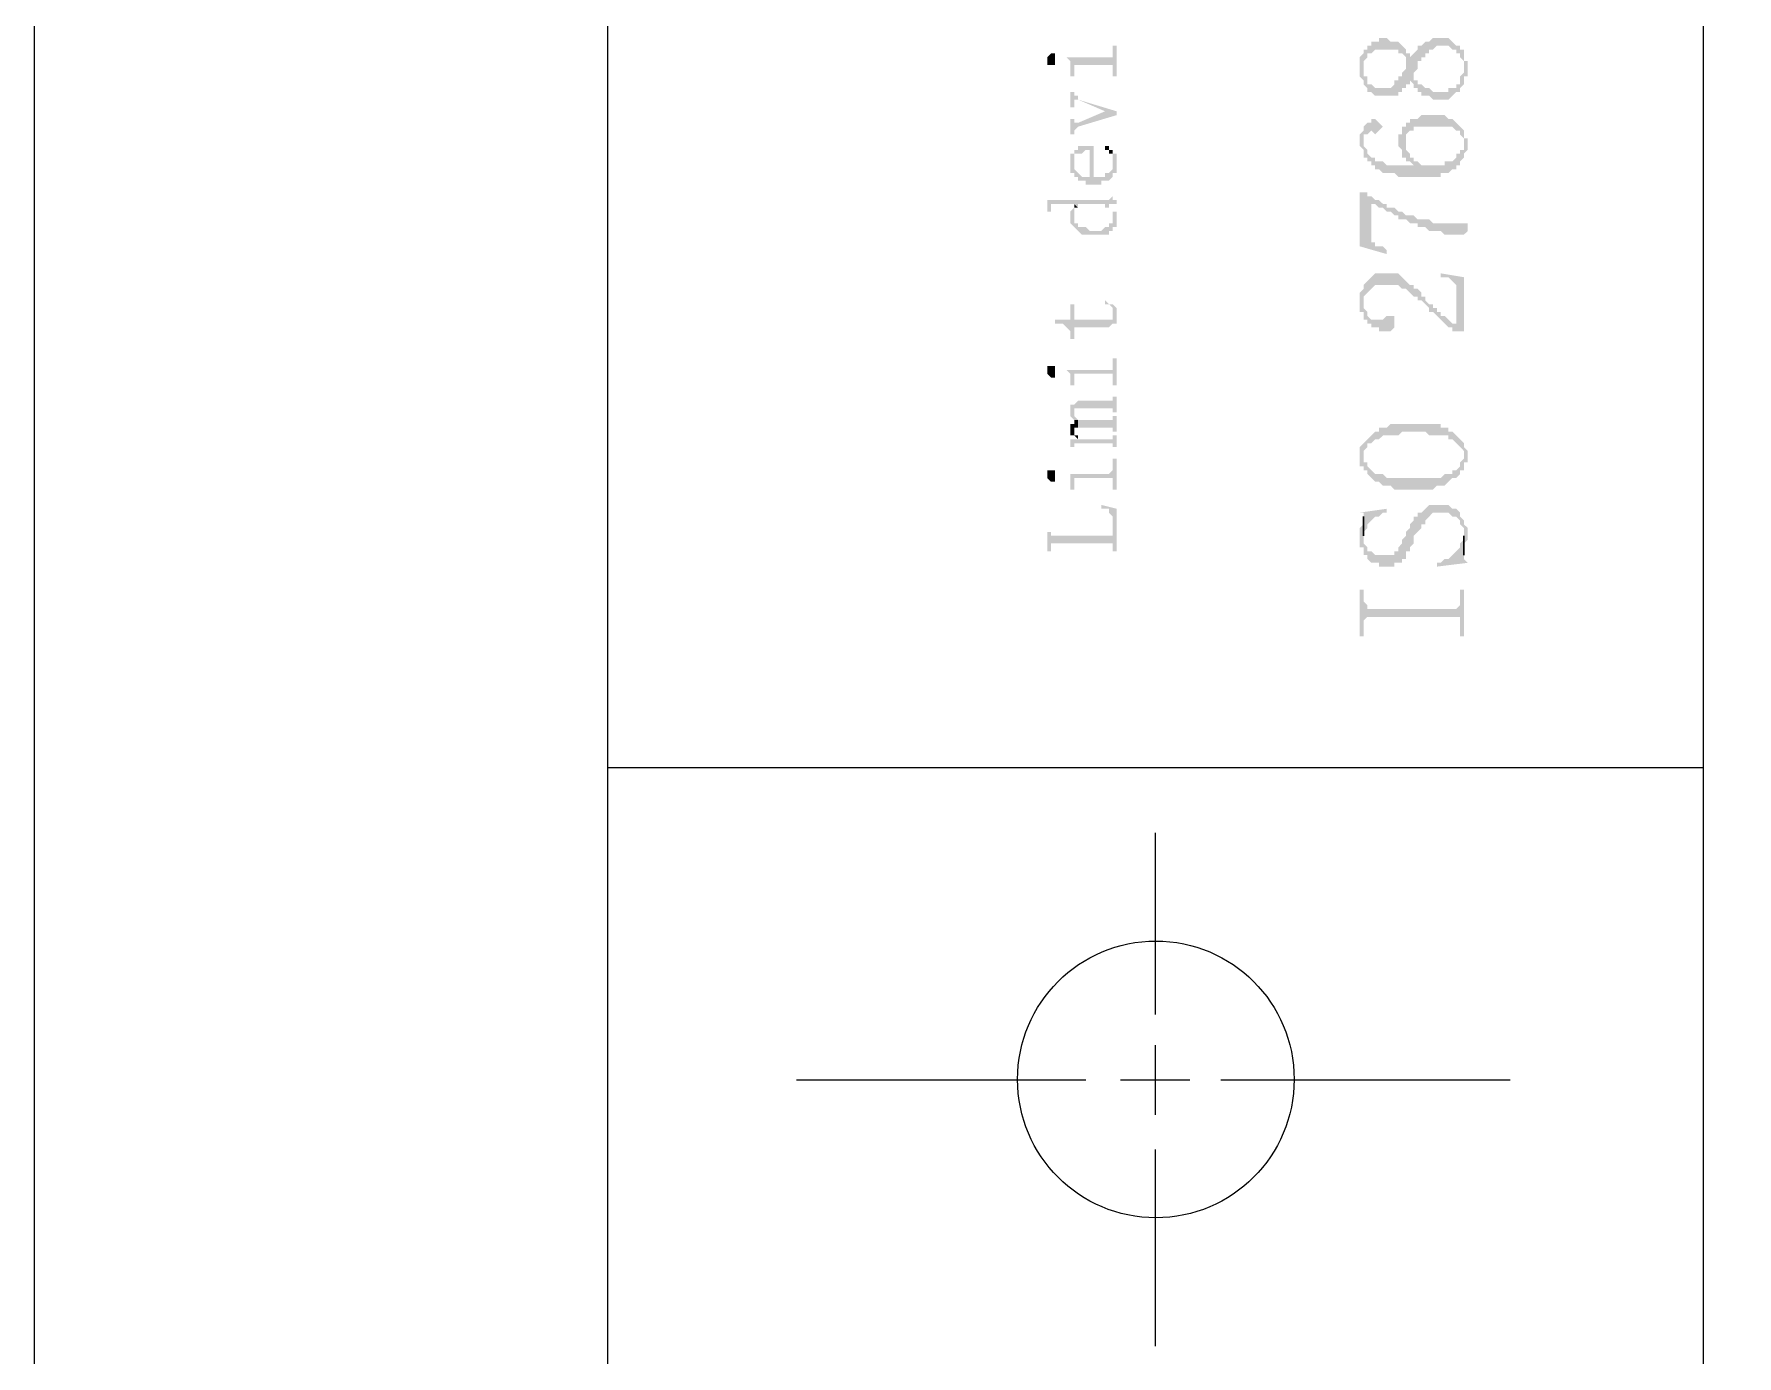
# Model space of a CAD drawing. Header units: millimetres. Extents: x 7018 to 13530, y 4187 to 5692.
# Drawn here: x 7018 to 7037.92, y 5137.25 to 5152.71 of the extents above; entities that cross this region are included whole.
import ezdxf

# ---------------------------------------------------------------- set-up
doc = ezdxf.new("R2010")
doc.units = ezdxf.units.MM

msp = doc.modelspace()

# ---------------------------------------------------------------- hatches: boundary and pattern name
at = {"transparency": 33554559}
for points in [[(7029.853, 5152.395), (7029.853, 5152.35), (7029.943, 5152.35), (7029.943, 5152.395), (7029.943, 5152.44), (7029.943, 5152.485), (7029.898, 5152.485), (7029.853, 5152.44), (7029.853, 5152.44)], [(7030.079, 5152.44), (7030.079, 5152.44), (7030.124, 5152.395), (7030.124, 5152.35), (7030.124, 5152.305), (7030.124, 5152.215), (7030.169, 5152.215), (7030.169, 5152.35), (7030.62, 5152.35), (7030.62, 5152.215), (7030.665, 5152.215), (7030.665, 5152.576), (7030.62, 5152.576), (7030.62, 5152.485), (7030.62, 5152.44), (7030.575, 5152.44)], [(7033.509, 5152.305), (7033.509, 5152.215), (7033.554, 5152.169), (7033.554, 5152.124), (7033.554, 5152.124), (7033.599, 5152.079), (7033.599, 5152.034), (7033.644, 5152.034), (7033.689, 5151.989), (7033.96, 5151.989), (7033.96, 5152.034), (7034.005, 5152.034), (7034.005, 5152.079), (7034.05, 5152.079), (7034.05, 5152.124), (7034.096, 5152.124), (7034.096, 5152.169), (7034.096, 5152.169), (7034.141, 5152.124), (7034.141, 5152.26), (7034.141, 5152.26), (7034.186, 5152.305), (7034.186, 5152.395), (7034.231, 5152.395), (7034.231, 5152.44), (7034.276, 5152.44), (7034.276, 5152.485), (7034.321, 5152.485), (7034.321, 5152.53), (7034.366, 5152.53), (7034.411, 5152.576), (7034.547, 5152.576), (7034.592, 5152.53), (7034.637, 5152.53), (7034.637, 5152.485), (7034.682, 5152.485), (7034.682, 5152.44), (7034.682, 5152.44), (7034.727, 5152.395), (7034.727, 5152.124), (7034.727, 5152.215), (7034.773, 5152.215), (7034.773, 5152.395), (7034.727, 5152.395), (7034.727, 5152.53), (7034.682, 5152.53), (7034.682, 5152.576), (7034.637, 5152.576), (7034.592, 5152.621), (7034.592, 5152.621), (7034.547, 5152.666), (7034.366, 5152.666), (7034.321, 5152.621), (7034.276, 5152.621), (7034.231, 5152.576), (7034.186, 5152.576), (7034.186, 5152.53), (7034.141, 5152.485), (7034.141, 5152.485), (7034.096, 5152.44), (7034.096, 5152.485), (7034.05, 5152.395), (7034.05, 5152.35), (7034.05, 5152.305), (7034.005, 5152.26), (7034.005, 5152.215), (7033.96, 5152.215), (7033.96, 5152.169), (7033.915, 5152.169), (7033.915, 5152.124), (7033.87, 5152.079), (7033.689, 5152.079), (7033.644, 5152.124), (7033.599, 5152.124), (7033.599, 5152.215), (7033.554, 5152.215), (7033.554, 5152.485), (7033.554, 5152.485), (7033.509, 5152.44), (7033.509, 5152.35)], [(7033.554, 5152.485), (7033.554, 5152.305), (7033.554, 5152.395), (7033.599, 5152.44), (7033.599, 5152.485), (7033.644, 5152.485), (7033.689, 5152.53), (7033.96, 5152.53), (7033.96, 5152.485), (7034.005, 5152.485), (7034.05, 5152.44), (7034.05, 5152.395), (7034.05, 5152.395), (7034.096, 5152.485), (7034.05, 5152.485), (7034.05, 5152.53), (7034.005, 5152.576), (7034.005, 5152.576), (7033.96, 5152.621), (7033.87, 5152.621), (7033.825, 5152.666), (7033.734, 5152.666), (7033.734, 5152.621), (7033.644, 5152.621), (7033.644, 5152.576), (7033.599, 5152.576), (7033.599, 5152.53), (7033.554, 5152.53)], [(7034.141, 5152.124), (7034.141, 5152.079), (7034.186, 5152.079), (7034.186, 5152.034), (7034.231, 5152.034), (7034.231, 5151.989), (7034.321, 5151.989), (7034.366, 5151.944), (7034.547, 5151.944), (7034.592, 5151.989), (7034.592, 5151.989), (7034.637, 5152.034), (7034.682, 5152.034), (7034.682, 5152.079), (7034.682, 5152.079), (7034.727, 5152.124), (7034.727, 5152.305), (7034.727, 5152.26), (7034.727, 5152.26), (7034.682, 5152.215), (7034.682, 5152.124), (7034.637, 5152.124), (7034.637, 5152.079), (7034.547, 5152.079), (7034.547, 5152.034), (7034.366, 5152.034), (7034.321, 5152.079), (7034.276, 5152.079), (7034.231, 5152.124), (7034.186, 5152.124), (7034.186, 5152.169), (7034.141, 5152.169), (7034.141, 5152.215)], [(7030.124, 5152.034), (7030.124, 5151.853), (7030.169, 5151.853), (7030.169, 5151.899), (7030.169, 5151.944), (7030.214, 5151.944), (7030.53, 5151.808), (7030.53, 5151.808), (7030.665, 5151.763), (7030.665, 5151.808), (7030.214, 5151.944), (7030.214, 5151.989), (7030.169, 5151.989), (7030.169, 5152.034), (7030.169, 5152.034)], [(7030.124, 5151.718), (7030.124, 5151.538), (7030.169, 5151.538), (7030.169, 5151.583), (7030.169, 5151.583), (7030.214, 5151.628), (7030.665, 5151.763), (7030.53, 5151.808), (7030.214, 5151.673), (7030.169, 5151.673), (7030.169, 5151.718), (7030.169, 5151.718)], [(7033.554, 5151.628), (7033.554, 5151.447), (7033.554, 5151.538), (7033.599, 5151.538), (7033.644, 5151.583), (7033.644, 5151.583), (7033.689, 5151.538), (7033.689, 5151.538), (7033.734, 5151.583), (7033.734, 5151.583), (7033.78, 5151.628), (7033.734, 5151.673), (7033.734, 5151.673), (7033.689, 5151.718), (7033.644, 5151.718), (7033.644, 5151.673), (7033.599, 5151.673)], [(7033.96, 5151.447), (7033.96, 5151.402), (7033.96, 5151.402), (7034.005, 5151.357), (7034.005, 5151.267), (7034.05, 5151.267), (7034.05, 5151.492), (7034.05, 5151.538), (7034.096, 5151.583), (7034.141, 5151.583), (7034.141, 5151.628), (7034.592, 5151.628), (7034.637, 5151.583), (7034.682, 5151.583), (7034.682, 5151.538), (7034.727, 5151.492), (7034.727, 5151.447), (7034.727, 5151.267), (7034.727, 5151.312), (7034.773, 5151.357), (7034.773, 5151.402), (7034.773, 5151.492), (7034.727, 5151.492), (7034.727, 5151.583), (7034.682, 5151.628), (7034.682, 5151.628), (7034.637, 5151.673), (7034.637, 5151.673), (7034.592, 5151.718), (7034.547, 5151.718), (7034.502, 5151.763), (7034.231, 5151.763), (7034.186, 5151.718), (7034.096, 5151.718), (7034.096, 5151.673), (7034.05, 5151.673), (7034.05, 5151.628), (7034.005, 5151.628), (7034.005, 5151.538), (7033.96, 5151.538), (7033.96, 5151.492)], [(7033.509, 5151.492), (7033.509, 5151.402), (7033.509, 5151.402), (7033.554, 5151.357), (7033.554, 5151.267), (7033.599, 5151.267), (7033.599, 5151.222), (7033.644, 5151.222), (7033.644, 5151.176), (7033.689, 5151.176), (7033.689, 5151.131), (7033.734, 5151.131), (7033.78, 5151.086), (7033.915, 5151.086), (7033.96, 5151.041), (7034.457, 5151.041), (7034.457, 5151.086), (7034.547, 5151.086), (7034.592, 5151.131), (7034.637, 5151.131), (7034.637, 5151.176), (7034.682, 5151.176), (7034.682, 5151.222), (7034.727, 5151.267), (7034.727, 5151.447), (7034.727, 5151.357), (7034.682, 5151.357), (7034.682, 5151.312), (7034.637, 5151.312), (7034.637, 5151.267), (7034.592, 5151.222), (7034.502, 5151.222), (7034.502, 5151.176), (7034.231, 5151.176), (7034.186, 5151.222), (7034.141, 5151.176), (7033.825, 5151.176), (7033.78, 5151.222), (7033.689, 5151.222), (7033.689, 5151.267), (7033.644, 5151.267), (7033.599, 5151.312), (7033.599, 5151.357), (7033.554, 5151.402), (7033.554, 5151.447), (7033.554, 5151.628), (7033.554, 5151.583), (7033.509, 5151.538), (7033.509, 5151.538)], [(7030.124, 5151.312), (7030.169, 5151.222), (7030.169, 5151.267), (7030.169, 5151.312), (7030.259, 5151.312), (7030.304, 5151.357), (7030.35, 5151.357), (7030.35, 5150.951), (7030.485, 5150.951), (7030.485, 5150.996), (7030.575, 5150.996), (7030.62, 5151.041), (7030.62, 5151.086), (7030.665, 5151.086), (7030.665, 5151.131), (7030.665, 5151.176), (7030.665, 5151.222), (7030.665, 5151.267), (7030.665, 5151.312), (7030.62, 5151.312), (7030.62, 5151.222), (7030.62, 5151.176), (7030.62, 5151.131), (7030.62, 5151.131), (7030.575, 5151.086), (7030.53, 5151.086), (7030.53, 5151.041), (7030.395, 5151.041), (7030.395, 5151.402), (7030.214, 5151.402), (7030.214, 5151.357), (7030.169, 5151.357), (7030.169, 5151.312), (7030.169, 5151.312)], [(7030.124, 5151.176), (7030.124, 5151.131), (7030.124, 5151.086), (7030.169, 5151.086), (7030.169, 5151.041), (7030.214, 5151.041), (7030.214, 5150.996), (7030.304, 5150.996), (7030.304, 5150.951), (7030.35, 5150.951), (7030.35, 5151.041), (7030.259, 5151.041), (7030.214, 5151.086), (7030.214, 5151.086), (7030.169, 5151.131), (7030.169, 5151.222), (7030.124, 5151.312), (7030.124, 5151.267), (7030.124, 5151.222)], [(7030.53, 5151.402), (7030.53, 5151.357), (7030.575, 5151.357), (7030.575, 5151.312), (7030.62, 5151.312), (7030.62, 5151.267), (7030.62, 5151.222), (7030.62, 5151.357), (7030.575, 5151.357), (7030.575, 5151.402)], [(7034.05, 5151.267), (7034.05, 5151.222), (7034.096, 5151.222), (7034.141, 5151.176), (7034.141, 5151.176), (7034.186, 5151.222), (7034.141, 5151.222), (7034.141, 5151.267), (7034.096, 5151.267), (7034.096, 5151.312), (7034.096, 5151.312), (7034.05, 5151.357), (7034.05, 5151.447)], [(7029.808, 5150.77), (7029.853, 5150.77), (7029.853, 5150.725), (7029.853, 5150.635), (7029.898, 5150.635), (7029.898, 5150.68), (7029.898, 5150.725), (7030.169, 5150.725), (7030.214, 5150.68), (7030.214, 5150.725), (7030.53, 5150.725), (7030.53, 5150.68), (7030.575, 5150.68), (7030.575, 5150.725), (7030.665, 5150.725), (7030.665, 5150.77), (7030.62, 5150.77), (7030.62, 5150.815), (7030.62, 5150.861), (7030.62, 5150.815), (7030.62, 5150.815), (7030.575, 5150.77), (7030.575, 5150.77)], [(7030.169, 5150.68), (7030.169, 5150.59), (7030.169, 5150.635), (7030.169, 5150.68), (7030.214, 5150.68), (7030.169, 5150.725)], [(7030.575, 5150.68), (7030.62, 5150.68), (7030.62, 5150.635), (7030.62, 5150.59), (7030.62, 5150.454), (7030.665, 5150.454), (7030.665, 5150.499), (7030.665, 5150.545), (7030.665, 5150.59), (7030.665, 5150.635), (7030.62, 5150.635), (7030.62, 5150.68), (7030.575, 5150.68), (7030.575, 5150.725)], [(7033.509, 5150.861), (7033.509, 5150.229), (7033.825, 5150.138), (7033.825, 5150.184), (7033.825, 5150.184), (7033.78, 5150.229), (7033.689, 5150.229), (7033.689, 5150.274), (7033.644, 5150.274), (7033.644, 5150.725), (7033.599, 5150.815), (7033.599, 5150.861)], [(7033.599, 5150.815), (7033.644, 5150.725), (7033.689, 5150.725), (7033.734, 5150.68), (7033.78, 5150.68), (7033.825, 5150.635), (7033.87, 5150.635), (7033.915, 5150.59), (7033.96, 5150.59), (7033.96, 5150.545), (7034.05, 5150.545), (7034.096, 5150.499), (7034.186, 5150.499), (7034.186, 5150.454), (7034.276, 5150.454), (7034.321, 5150.409), (7034.457, 5150.409), (7034.502, 5150.364), (7034.727, 5150.364), (7034.773, 5150.409), (7034.773, 5150.499), (7034.366, 5150.499), (7034.321, 5150.545), (7034.186, 5150.545), (7034.141, 5150.59), (7034.05, 5150.59), (7034.005, 5150.635), (7033.96, 5150.635), (7033.915, 5150.68), (7033.825, 5150.68), (7033.825, 5150.725), (7033.78, 5150.725), (7033.734, 5150.77), (7033.689, 5150.77), (7033.644, 5150.815)], [(7030.124, 5150.59), (7030.124, 5150.545), (7030.124, 5150.499), (7030.124, 5150.499), (7030.169, 5150.454), (7030.169, 5150.454), (7030.214, 5150.409), (7030.214, 5150.409), (7030.259, 5150.364), (7030.575, 5150.364), (7030.575, 5150.409), (7030.62, 5150.409), (7030.62, 5150.59), (7030.62, 5150.545), (7030.62, 5150.499), (7030.575, 5150.499), (7030.575, 5150.454), (7030.53, 5150.454), (7030.485, 5150.409), (7030.35, 5150.409), (7030.304, 5150.454), (7030.214, 5150.454), (7030.214, 5150.499), (7030.169, 5150.499), (7030.169, 5150.545), (7030.169, 5150.68), (7030.124, 5150.635)], [(7033.509, 5149.597), (7033.509, 5149.461), (7033.554, 5149.461), (7033.554, 5149.416), (7033.554, 5149.597), (7033.554, 5149.642), (7033.599, 5149.687), (7033.599, 5149.687), (7033.644, 5149.732), (7033.644, 5149.732), (7033.689, 5149.777), (7033.96, 5149.777), (7034.005, 5149.732), (7034.05, 5149.732), (7034.096, 5149.687), (7034.096, 5149.687), (7034.141, 5149.642), (7034.186, 5149.642), (7034.186, 5149.597), (7034.231, 5149.597), (7034.276, 5149.552), (7034.276, 5149.552), (7034.321, 5149.507), (7034.321, 5149.461), (7034.366, 5149.461), (7034.411, 5149.416), (7034.411, 5149.416), (7034.457, 5149.371), (7034.457, 5149.371), (7034.502, 5149.326), (7034.502, 5149.326), (7034.547, 5149.281), (7034.592, 5149.281), (7034.592, 5149.236), (7034.637, 5149.236), (7034.637, 5149.326), (7034.592, 5149.326), (7034.547, 5149.371), (7034.502, 5149.416), (7034.457, 5149.416), (7034.457, 5149.461), (7034.411, 5149.461), (7034.411, 5149.507), (7034.366, 5149.507), (7034.366, 5149.552), (7034.321, 5149.552), (7034.276, 5149.597), (7034.276, 5149.642), (7034.231, 5149.642), (7034.231, 5149.687), (7034.186, 5149.732), (7034.141, 5149.732), (7034.141, 5149.777), (7034.096, 5149.777), (7034.05, 5149.823), (7034.05, 5149.823), (7034.005, 5149.868), (7034.005, 5149.868), (7033.96, 5149.913), (7033.689, 5149.913), (7033.644, 5149.868), (7033.644, 5149.868), (7033.599, 5149.823), (7033.599, 5149.823), (7033.554, 5149.777), (7033.554, 5149.732), (7033.509, 5149.687), (7033.509, 5149.642), (7033.509, 5149.642)], [(7034.457, 5149.913), (7034.457, 5149.868), (7034.547, 5149.868), (7034.592, 5149.823), (7034.592, 5149.823), (7034.637, 5149.777), (7034.637, 5149.236), (7034.727, 5149.236), (7034.727, 5149.868)], [(7029.943, 5149.371), (7029.943, 5149.326), (7030.034, 5149.326), (7030.079, 5149.281), (7030.079, 5149.281), (7030.124, 5149.236), (7030.124, 5149.191), (7030.124, 5149.146), (7030.169, 5149.146), (7030.169, 5149.281), (7030.575, 5149.281), (7030.62, 5149.326), (7030.665, 5149.326), (7030.62, 5149.461), (7030.62, 5149.416), (7030.62, 5149.371), (7030.169, 5149.371), (7030.169, 5149.552), (7030.124, 5149.552), (7030.124, 5149.371)], [(7030.53, 5149.552), (7030.575, 5149.552), (7030.62, 5149.507), (7030.62, 5149.461), (7030.62, 5149.461), (7030.665, 5149.326), (7030.665, 5149.371), (7030.665, 5149.416), (7030.665, 5149.461), (7030.665, 5149.507), (7030.665, 5149.507), (7030.62, 5149.552), (7030.575, 5149.552), (7030.53, 5149.597), (7030.53, 5149.597)], [(7033.554, 5149.416), (7033.554, 5149.371), (7033.599, 5149.371), (7033.599, 5149.326), (7033.644, 5149.326), (7033.644, 5149.281), (7033.734, 5149.281), (7033.734, 5149.236), (7033.87, 5149.236), (7033.915, 5149.281), (7033.915, 5149.371), (7033.915, 5149.416), (7033.825, 5149.416), (7033.78, 5149.371), (7033.644, 5149.371), (7033.599, 5149.416), (7033.599, 5149.461), (7033.554, 5149.507), (7033.554, 5149.552)], [(7030.079, 5148.784), (7030.079, 5148.784), (7030.124, 5148.739), (7030.124, 5148.694), (7030.124, 5148.649), (7030.124, 5148.604), (7030.169, 5148.604), (7030.169, 5148.694), (7030.169, 5148.739), (7030.62, 5148.739), (7030.62, 5148.694), (7030.62, 5148.604), (7030.665, 5148.604), (7030.665, 5148.92), (7030.62, 5148.92), (7030.62, 5148.83), (7030.62, 5148.784), (7030.575, 5148.784)], [(7029.853, 5148.784), (7029.853, 5148.739), (7029.853, 5148.739), (7029.898, 5148.694), (7029.943, 5148.694), (7029.943, 5148.739), (7029.943, 5148.784), (7029.943, 5148.83), (7029.853, 5148.83)], [(7030.124, 5148.288), (7030.124, 5148.243), (7030.124, 5148.243), (7030.169, 5148.198), (7030.214, 5148.198), (7030.214, 5148.107), (7030.62, 5148.107), (7030.62, 5148.062), (7030.665, 5148.062), (7030.665, 5148.243), (7030.62, 5148.243), (7030.62, 5148.198), (7030.214, 5148.198), (7030.169, 5148.243), (7030.169, 5148.288), (7030.169, 5148.378), (7030.124, 5148.378), (7030.124, 5148.333)], [(7030.169, 5148.378), (7030.169, 5148.288), (7030.169, 5148.333), (7030.62, 5148.333), (7030.62, 5148.288), (7030.665, 5148.288), (7030.665, 5148.469), (7030.62, 5148.469), (7030.62, 5148.423), (7030.214, 5148.423)], [(7030.124, 5148.107), (7030.124, 5148.062), (7030.124, 5148.017), (7030.169, 5148.017), (7030.169, 5148.107), (7030.214, 5148.107), (7030.214, 5148.198), (7030.169, 5148.198), (7030.169, 5148.153), (7030.124, 5148.153)], [(7033.554, 5147.927), (7033.554, 5147.792), (7033.554, 5147.837), (7033.554, 5147.837), (7033.599, 5147.882), (7033.599, 5147.927), (7033.644, 5147.927), (7033.689, 5147.972), (7033.734, 5147.972), (7033.78, 5148.017), (7033.96, 5148.017), (7034.005, 5148.062), (7034.276, 5148.062), (7034.321, 5148.017), (7034.547, 5148.017), (7034.547, 5147.972), (7034.592, 5147.972), (7034.637, 5147.927), (7034.637, 5147.927), (7034.682, 5147.882), (7034.682, 5147.882), (7034.727, 5147.837), (7034.727, 5147.792), (7034.727, 5147.927), (7034.682, 5147.972), (7034.682, 5147.972), (7034.637, 5148.017), (7034.637, 5148.017), (7034.592, 5148.062), (7034.547, 5148.062), (7034.547, 5148.107), (7034.457, 5148.107), (7034.457, 5148.153), (7033.87, 5148.153), (7033.825, 5148.107), (7033.734, 5148.107), (7033.734, 5148.062), (7033.689, 5148.062), (7033.644, 5148.017), (7033.644, 5148.017), (7033.599, 5147.972), (7033.599, 5147.972)], [(7030.124, 5147.972), (7030.124, 5147.927), (7030.124, 5147.882), (7030.169, 5147.882), (7030.169, 5147.927), (7030.62, 5147.927), (7030.62, 5147.882), (7030.665, 5147.882), (7030.665, 5148.017), (7030.62, 5148.017), (7030.62, 5147.972), (7030.214, 5147.972), (7030.214, 5148.017), (7030.214, 5147.972)], [(7030.169, 5148.017), (7030.169, 5148.017), (7030.214, 5147.972), (7030.214, 5148.017), (7030.169, 5148.017), (7030.169, 5148.062), (7030.169, 5148.062)], [(7033.509, 5147.792), (7033.509, 5147.656), (7033.554, 5147.656), (7033.554, 5147.611), (7033.599, 5147.611), (7033.599, 5147.566), (7033.644, 5147.521), (7033.644, 5147.521), (7033.689, 5147.476), (7033.734, 5147.476), (7033.78, 5147.431), (7033.87, 5147.431), (7033.915, 5147.385), (7034.366, 5147.385), (7034.411, 5147.431), (7034.502, 5147.431), (7034.547, 5147.476), (7034.547, 5147.476), (7034.592, 5147.521), (7034.637, 5147.521), (7034.682, 5147.566), (7034.682, 5147.611), (7034.727, 5147.611), (7034.727, 5147.701), (7034.773, 5147.701), (7034.773, 5147.792), (7034.773, 5147.837), (7034.727, 5147.882), (7034.727, 5147.927), (7034.727, 5147.792), (7034.727, 5147.746), (7034.682, 5147.701), (7034.682, 5147.656), (7034.637, 5147.611), (7034.592, 5147.611), (7034.592, 5147.566), (7034.502, 5147.566), (7034.457, 5147.521), (7033.825, 5147.521), (7033.78, 5147.566), (7033.689, 5147.566), (7033.644, 5147.611), (7033.644, 5147.611), (7033.599, 5147.656), (7033.599, 5147.701), (7033.554, 5147.701), (7033.554, 5147.927), (7033.554, 5147.927), (7033.509, 5147.882)], [(7030.079, 5147.566), (7030.124, 5147.566), (7030.124, 5147.521), (7030.124, 5147.476), (7030.124, 5147.431), (7030.124, 5147.385), (7030.169, 5147.385), (7030.169, 5147.476), (7030.169, 5147.521), (7030.62, 5147.521), (7030.62, 5147.385), (7030.665, 5147.385), (7030.665, 5147.746), (7030.62, 5147.746), (7030.62, 5147.611), (7030.62, 5147.611), (7030.575, 5147.566)], [(7029.853, 5147.566), (7029.853, 5147.521), (7029.853, 5147.521), (7029.898, 5147.476), (7029.943, 5147.476), (7029.943, 5147.521), (7029.943, 5147.566), (7029.943, 5147.611), (7029.853, 5147.611)], [(7030.485, 5147.205), (7030.485, 5147.16), (7030.575, 5147.16), (7030.575, 5147.115), (7030.575, 5147.115), (7030.62, 5147.069), (7030.62, 5146.663), (7030.665, 5146.663), (7030.665, 5147.16)], [(7033.509, 5146.844), (7033.509, 5146.708), (7033.554, 5146.708), (7033.554, 5146.618), (7033.599, 5146.618), (7033.599, 5146.573), (7033.599, 5146.573), (7033.644, 5146.528), (7033.734, 5146.528), (7033.734, 5146.483), (7033.915, 5146.483), (7033.915, 5146.528), (7034.005, 5146.528), (7034.005, 5146.573), (7034.05, 5146.573), (7034.05, 5146.663), (7034.096, 5146.663), (7034.096, 5146.708), (7034.141, 5146.754), (7034.141, 5146.844), (7034.186, 5146.889), (7034.186, 5146.889), (7034.231, 5146.934), (7034.231, 5146.979), (7034.276, 5146.979), (7034.276, 5147.024), (7034.276, 5147.024), (7034.321, 5147.069), (7034.321, 5147.069), (7034.366, 5147.115), (7034.547, 5147.115), (7034.592, 5147.069), (7034.637, 5147.069), (7034.682, 5147.024), (7034.682, 5146.979), (7034.727, 5146.934), (7034.727, 5146.708), (7034.727, 5146.754), (7034.773, 5146.799), (7034.773, 5146.844), (7034.773, 5146.934), (7034.727, 5146.979), (7034.727, 5147.024), (7034.727, 5147.024), (7034.682, 5147.069), (7034.682, 5147.115), (7034.682, 5147.115), (7034.637, 5147.16), (7034.592, 5147.16), (7034.547, 5147.205), (7034.321, 5147.205), (7034.276, 5147.16), (7034.276, 5147.16), (7034.231, 5147.115), (7034.186, 5147.115), (7034.186, 5147.069), (7034.141, 5147.069), (7034.141, 5147.024), (7034.096, 5146.979), (7034.096, 5146.934), (7034.05, 5146.889), (7034.05, 5146.844), (7034.005, 5146.799), (7034.005, 5146.754), (7033.96, 5146.708), (7033.96, 5146.663), (7033.915, 5146.663), (7033.915, 5146.618), (7033.689, 5146.618), (7033.644, 5146.663), (7033.599, 5146.663), (7033.599, 5146.708), (7033.599, 5146.708), (7033.554, 5146.754), (7033.554, 5147.024), (7033.554, 5146.979), (7033.509, 5146.934), (7033.509, 5146.889), (7033.509, 5146.889)], [(7033.509, 5147.115), (7033.554, 5147.115), (7033.554, 5146.889), (7033.599, 5146.934), (7033.599, 5146.979), (7033.599, 5146.979), (7033.644, 5147.024), (7033.644, 5147.024), (7033.689, 5147.069), (7033.734, 5147.069), (7033.78, 5147.115), (7033.825, 5147.115), (7033.825, 5147.16)], [(7029.853, 5146.889), (7029.853, 5146.663), (7029.898, 5146.663), (7029.898, 5146.708), (7029.898, 5146.754), (7030.62, 5146.754), (7030.62, 5146.708), (7030.62, 5146.889), (7030.62, 5146.844), (7029.898, 5146.844), (7029.898, 5146.889), (7029.898, 5146.889)], [(7034.411, 5146.528), (7034.411, 5146.483), (7034.773, 5146.528), (7034.727, 5146.573), (7034.727, 5146.618), (7034.727, 5146.799), (7034.682, 5146.754), (7034.682, 5146.708), (7034.682, 5146.708), (7034.637, 5146.663), (7034.637, 5146.663), (7034.592, 5146.618), (7034.592, 5146.618), (7034.547, 5146.573), (7034.502, 5146.573), (7034.457, 5146.528)], [(7033.509, 5146.212), (7033.509, 5145.67), (7033.554, 5145.67), (7033.554, 5145.851), (7033.599, 5145.896), (7034.682, 5145.896), (7034.682, 5145.67), (7034.727, 5145.67), (7034.727, 5146.212), (7034.682, 5146.212), (7034.682, 5146.077), (7034.682, 5146.031), (7034.682, 5146.031), (7034.637, 5145.986), (7033.599, 5145.986), (7033.599, 5146.031), (7033.599, 5146.031), (7033.554, 5146.077), (7033.554, 5146.212)]]:
    msp.add_hatch(color=256, dxfattribs=at).paths.add_polyline_path(points)

# ---------------------------------------------------------------- linework, layer by layer
msp.add_line((7024.708, 5242.873), (7024.708, 4956.132))
for points in [[(7438.001, 4951.873), (7438.001, 5248.873), (7018.001, 5248.873), (7018.001, 4951.873)], [(7033.554, 5147.024), (7033.554, 5146.844), (7033.554, 5146.889), (7033.554, 5147.069), (7033.554, 5147.069)], [(7034.727, 5146.799), (7034.727, 5146.618), (7034.727, 5146.844), (7034.727, 5146.844)]]:
    msp.add_lwpolyline(points, close=True)
for points in [[(7037.526, 5242.873), (7037.526, 4956.132)], [(7024.708, 5144.136), (7037.526, 5144.136)], [(7031.117, 5143.369), (7031.117, 5141.247)], [(7031.117, 5140.886), (7031.117, 5140.074)], [(7026.92, 5140.48), (7030.304, 5140.48)], [(7030.711, 5140.48), (7031.523, 5140.48)], [(7031.884, 5140.48), (7035.269, 5140.48)], [(7031.117, 5139.668), (7031.117, 5137.366)]]:
    msp.add_lwpolyline(points)
msp.add_circle((7031.124, 5140.487), 1.618)

doc.saveas('drawing.dxf')
